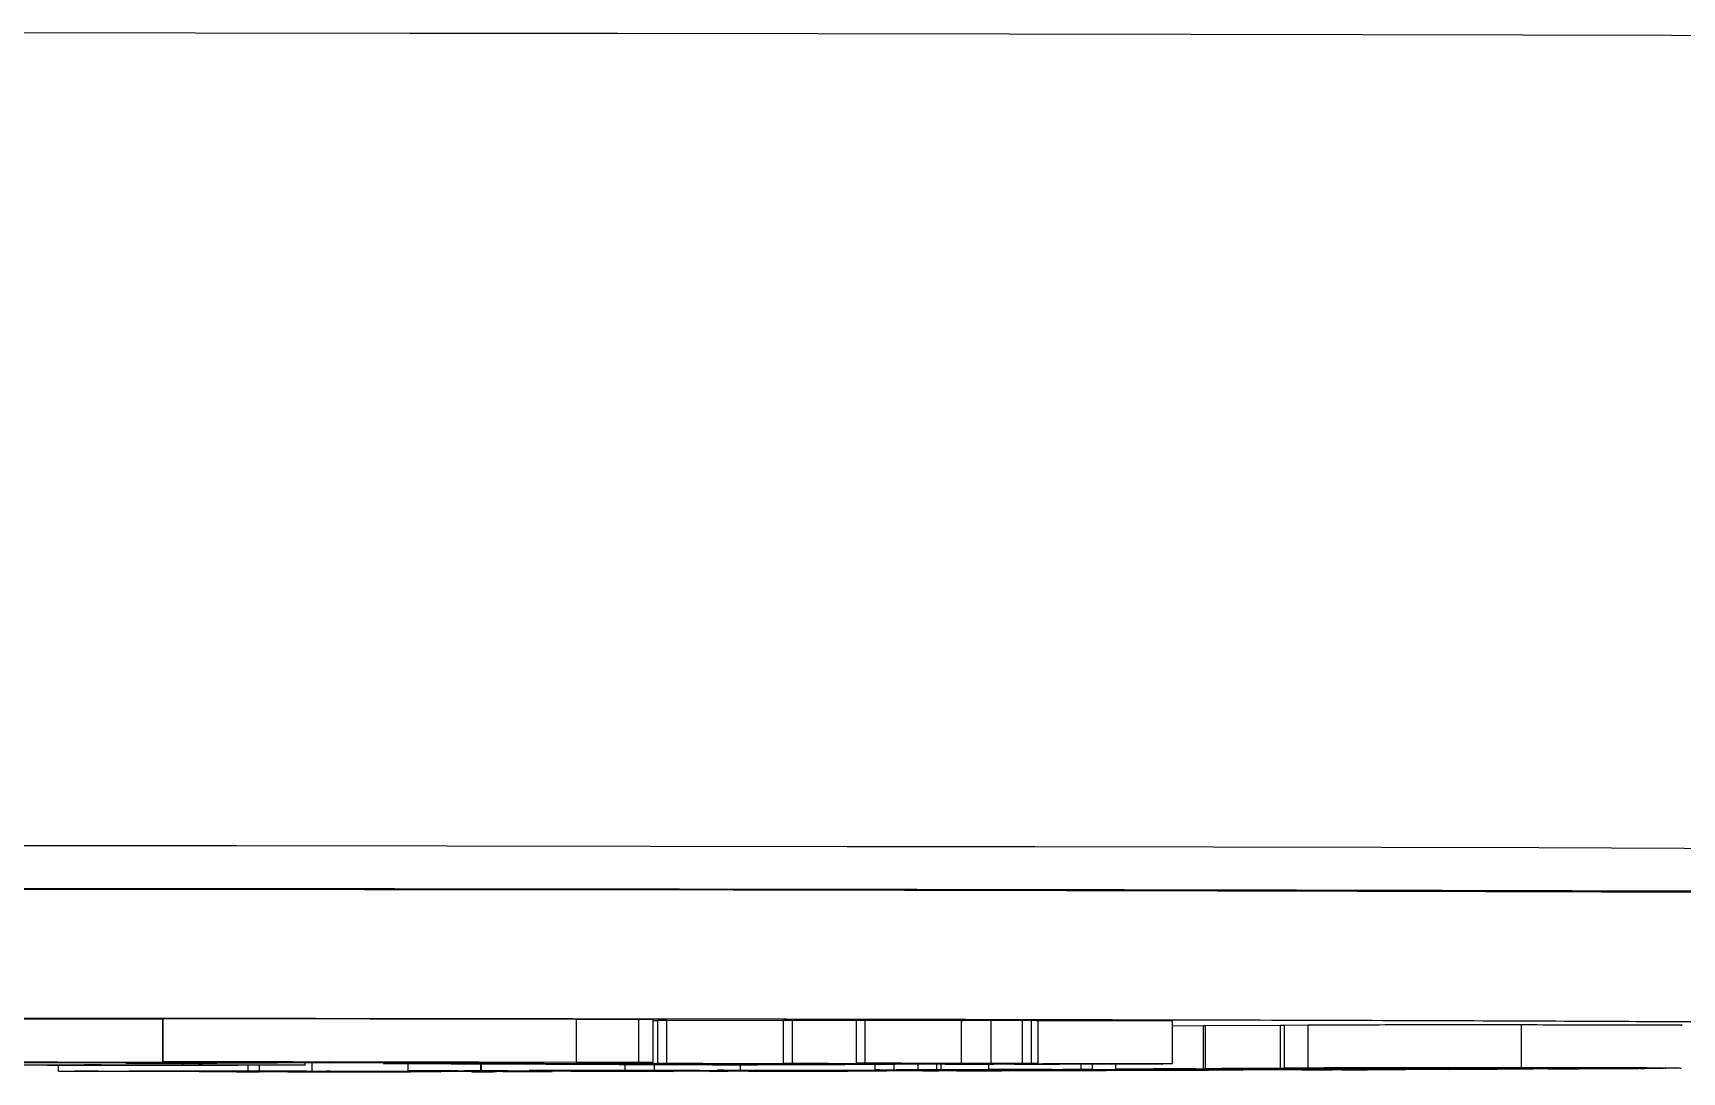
# Model space of a CAD drawing. Header units: millimetres. Extents: x 2085 to 4229, y 754 to 2271.
# Drawn here: x 3096.06 to 3134.6, y 909.72 to 934.01 of the extents above; entities that cross this region are included whole.
import ezdxf

# ---------------------------------------------------------------- set-up
doc = ezdxf.new("R2010")
doc.units = ezdxf.units.MM

msp = doc.modelspace()

# ---------------------------------------------------------------- linework, layer by layer
at = {"color": 7, "linetype": 'Continuous', "lineweight": 25}
for p, q in [((3099.088, 910.944), (3095.02, 910.95)), ((3099.099, 910.944), (3099.088, 910.944)), ((3099.088, 909.944), (3099.088, 910.944)), ((3108.761, 910.944), (3099.099, 910.959)), ((3099.099, 909.959), (3099.099, 910.959)), ((3110.22, 910.945), (3108.761, 910.944)), ((3108.761, 909.944), (3108.761, 910.944)), ((3110.554, 910.94), (3110.22, 910.945)), ((3110.22, 909.945), (3110.22, 910.945)), ((3110.554, 909.94), (3110.554, 910.94)), ((3110.666, 910.916), (3110.554, 910.916)), ((3110.871, 910.921), (3110.666, 910.919)), ((3110.666, 909.919), (3110.666, 910.919)), ((3113.601, 910.911), (3110.871, 910.921)), ((3110.871, 909.921), (3110.871, 910.921)), ((3113.807, 910.921), (3113.601, 910.919)), ((3113.601, 909.919), (3113.601, 910.919)), ((3115.304, 910.916), (3113.807, 910.921)), ((3113.807, 909.921), (3113.807, 910.921)), ((3115.51, 910.925), (3115.304, 910.923)), ((3115.304, 909.923), (3115.304, 910.923)), ((3117.762, 910.917), (3115.51, 910.925)), ((3115.51, 909.925), (3115.51, 910.925)), ((3117.762, 909.917), (3117.762, 910.917)), ((3118.446, 910.919), (3118.446, 909.919)), ((3119.399, 910.923), (3119.185, 910.923)), ((3119.185, 909.923), (3119.185, 910.923)), ((3119.399, 909.923), (3119.399, 910.923)), ((3119.556, 909.92), (3119.556, 910.92)), ((3122.689, 909.913), (3122.689, 910.913)), ((3123.406, 910.795), (3122.689, 910.792)), ((3123.465, 910.795), (3123.406, 910.795)), ((3123.406, 910.795), (3123.406, 909.795)), ((3125.22, 910.806), (3123.465, 910.796)), ((3123.465, 909.796), (3123.465, 910.796)), ((3125.312, 910.806), (3125.22, 910.806)), ((3125.22, 909.806), (3125.22, 910.806)), ((3125.865, 910.812), (3125.312, 910.807)), ((3125.312, 909.807), (3125.312, 910.807)), ((3125.865, 909.812), (3125.865, 910.812)), ((3130.852, 909.817), (3130.852, 910.817)), ((3095.02, 909.95), (3099.088, 909.944)), ((3098.844, 909.943), (3096.64, 909.947)), ((3096.65, 909.734), (3096.65, 909.873)), ((3096.65, 909.734), (3101.087, 909.739)), ((3096.805, 909.733), (3096.65, 909.734)), ((3097.032, 909.734), (3096.805, 909.733)), ((3097.252, 909.884), (3097.252, 909.885)), ((3097.252, 909.885), (3098.752, 909.885)), ((3097.252, 909.885), (3097.252, 909.885)), ((3097.41, 909.884), (3097.252, 909.884)), ((3097.252, 909.875), (3097.252, 909.884)), ((3098.463, 909.875), (3097.252, 909.875)), ((3097.252, 909.875), (3097.252, 909.875)), ((3097.252, 909.875), (3097.41, 909.875)), ((3097.41, 909.875), (3097.41, 909.884)), ((3101.291, 909.72), (3097.642, 909.733)), ((3097.647, 909.876), (3097.647, 909.884)), ((3098.068, 909.88), (3098.068, 909.884)), ((3098.673, 909.88), (3098.068, 909.88)), ((3098.068, 909.88), (3098.068, 909.876)), ((3098.647, 909.88), (3098.068, 909.88)), ((3098.225, 909.922), (3098.225, 909.944)), ((3099.43, 909.921), (3098.225, 909.922)), ((3098.305, 909.884), (3098.594, 909.884)), ((3098.305, 909.875), (3098.305, 909.88)), ((3098.305, 909.875), (3098.463, 909.875)), ((3098.367, 909.734), (3099.948, 909.728)), ((3098.463, 909.875), (3098.463, 909.88)), ((3098.463, 909.875), (3098.463, 909.875)), ((3099.839, 909.737), (3098.571, 909.735)), ((3098.647, 909.886), (3098.647, 909.88)), ((3099.542, 909.875), (3098.673, 909.88)), ((3098.752, 909.885), (3098.752, 909.886)), ((3099.068, 909.88), (3099.857, 909.876)), ((3099.088, 909.944), (3102.134, 909.953)), ((3099.242, 909.957), (3099.099, 909.959)), ((3099.099, 909.959), (3108.761, 909.944)), ((3100.278, 909.875), (3099.542, 909.875)), ((3103.195, 909.937), (3099.692, 909.942)), ((3099.857, 909.876), (3099.857, 909.886)), ((3102.982, 909.952), (3099.936, 909.943)), ((3099.936, 909.943), (3103.439, 909.937)), ((3099.948, 909.728), (3101.262, 909.73)), ((3100.015, 909.882), (3100.015, 909.885)), ((3101.414, 909.729), (3100.101, 909.728)), ((3100.101, 909.728), (3102.015, 909.72)), ((3100.121, 909.875), (3100.121, 909.885)), ((3100.121, 909.875), (3100.278, 909.875)), ((3100.278, 909.875), (3100.278, 909.885)), ((3100.278, 909.875), (3100.278, 909.875)), ((3100.352, 909.928), (3100.352, 909.941)), ((3100.352, 909.928), (3103.195, 909.937)), ((3102.134, 909.953), (3100.722, 909.955)), ((3100.817, 909.718), (3100.817, 909.721)), ((3100.969, 909.717), (3100.817, 909.718)), ((3100.817, 909.718), (3101.089, 909.718)), ((3104.043, 909.935), (3100.876, 909.926)), ((3105.587, 909.723), (3100.969, 909.717)), ((3101.087, 909.739), (3101.087, 909.874)), ((3101.087, 909.739), (3102.455, 909.737)), ((3101.089, 909.718), (3101.089, 909.72)), ((3101.353, 909.74), (3101.353, 909.874)), ((3101.353, 909.74), (3102.582, 909.742)), ((3101.536, 909.739), (3101.353, 909.74)), ((3101.459, 909.733), (3101.459, 909.739)), ((3101.459, 909.733), (3101.73, 909.734)), ((3101.611, 909.733), (3101.459, 909.733)), ((3101.79, 909.74), (3101.536, 909.739)), ((3101.73, 909.734), (3103.235, 909.728)), ((3102.455, 909.737), (3102.277, 909.736)), ((3106.787, 909.726), (3102.416, 909.739)), ((3102.417, 909.88), (3102.417, 909.931)), ((3102.455, 909.737), (3102.455, 909.739)), ((3102.582, 909.742), (3102.582, 909.931)), ((3102.582, 909.742), (3109.469, 909.734)), ((3102.628, 909.72), (3103.805, 909.722)), ((3102.963, 909.728), (3102.861, 909.728)), ((3103, 909.739), (3102.915, 909.739)), ((3102.915, 909.739), (3107.042, 909.727)), ((3103.235, 909.728), (3102.963, 909.728)), ((3106.485, 909.946), (3102.982, 909.952)), ((3110.777, 909.731), (3103, 909.739)), ((3103.235, 909.728), (3103.235, 909.737)), ((3103.439, 909.951), (3103.439, 909.937)), ((3103.439, 909.937), (3106.485, 909.946)), ((3103.805, 909.722), (3103.805, 909.735)), ((3107.998, 909.929), (3104.043, 909.935)), ((3104.25, 909.935), (3104.25, 909.913)), ((3104.25, 909.913), (3104.455, 909.915)), ((3107.333, 909.945), (3104.287, 909.936)), ((3104.287, 909.936), (3106.095, 909.933)), ((3104.455, 909.915), (3104.455, 909.935)), ((3104.455, 909.915), (3105.834, 909.91)), ((3104.812, 909.727), (3104.812, 909.732)), ((3104.812, 909.727), (3105.088, 909.727)), ((3104.828, 909.745), (3104.828, 909.911)), ((3104.828, 909.745), (3106.523, 909.748)), ((3105.011, 909.745), (3104.828, 909.745)), ((3105.35, 909.745), (3105.011, 909.745)), ((3105.088, 909.727), (3105.088, 909.732)), ((3105.088, 909.727), (3105.587, 909.723)), ((3112.569, 909.885), (3105.3, 909.91)), ((3105.587, 909.723), (3105.587, 909.73)), ((3105.834, 909.91), (3105.834, 909.933)), ((3109.554, 909.734), (3105.976, 909.745)), ((3106.095, 909.933), (3106.095, 909.941)), ((3106.095, 909.933), (3107.649, 909.934)), ((3106.231, 909.745), (3111.031, 909.731)), ((3106.333, 909.746), (3106.29, 909.747)), ((3110.383, 909.914), (3106.307, 909.908)), ((3106.307, 909.908), (3107.581, 909.904)), ((3106.312, 909.725), (3106.312, 909.728)), ((3106.496, 909.724), (3106.312, 909.725)), ((3106.312, 909.725), (3106.651, 909.725)), ((3106.525, 909.747), (3106.333, 909.746)), ((3108.192, 909.727), (3106.496, 909.724)), ((3106.523, 909.748), (3106.523, 909.906)), ((3106.523, 909.748), (3106.53, 909.748)), ((3106.53, 909.906), (3106.53, 909.748)), ((3106.53, 909.748), (3109.898, 909.754)), ((3106.651, 909.725), (3106.651, 909.727)), ((3107.042, 909.727), (3107.042, 909.735)), ((3112.166, 909.735), (3107.153, 909.747)), ((3110.554, 909.94), (3107.333, 909.945)), ((3107.581, 909.91), (3107.581, 909.904)), ((3107.581, 909.904), (3111.657, 909.909)), ((3107.649, 909.945), (3107.649, 909.934)), ((3107.649, 909.934), (3107.998, 909.929)), ((3107.668, 909.727), (3107.668, 909.734)), ((3107.668, 909.727), (3108.007, 909.727)), ((3107.77, 909.748), (3109.943, 909.743)), ((3108.914, 909.751), (3107.835, 909.749)), ((3107.998, 909.929), (3107.998, 909.944)), ((3108.007, 909.727), (3108.007, 909.734)), ((3108.007, 909.727), (3108.192, 909.727)), ((3112.127, 909.908), (3108.051, 909.902)), ((3108.051, 909.902), (3109.289, 909.898)), ((3108.192, 909.727), (3108.192, 909.734)), ((3108.761, 909.944), (3110.22, 909.945)), ((3109.289, 909.904), (3109.289, 909.898)), ((3109.289, 909.898), (3113.365, 909.903)), ((3109.469, 909.734), (3109.469, 909.735)), ((3109.469, 909.734), (3109.554, 909.734)), ((3113.838, 909.902), (3109.762, 909.896)), ((3109.762, 909.896), (3110.959, 909.892)), ((3109.898, 909.754), (3109.898, 909.894)), ((3109.898, 909.754), (3111.515, 909.752)), ((3109.943, 909.743), (3111.06, 909.745)), ((3111.27, 909.745), (3110.153, 909.742)), ((3110.153, 909.742), (3112.782, 909.736)), ((3110.22, 909.945), (3110.554, 909.94)), ((3111.657, 909.909), (3110.383, 909.914)), ((3110.576, 909.892), (3110.576, 909.755)), ((3110.576, 909.755), (3112.591, 909.76)), ((3110.803, 909.755), (3110.576, 909.755)), ((3110.666, 909.919), (3110.871, 909.921)), ((3110.761, 909.917), (3110.774, 909.914)), ((3110.774, 909.914), (3115.353, 909.898)), ((3111.031, 909.731), (3110.777, 909.731)), ((3111.015, 909.755), (3110.803, 909.755)), ((3110.871, 909.921), (3114.359, 909.909)), ((3111.091, 909.748), (3110.881, 909.749)), ((3110.881, 909.749), (3111.112, 909.749)), ((3110.959, 909.898), (3110.959, 909.892)), ((3110.959, 909.892), (3115.035, 909.897)), ((3111.031, 909.731), (3111.031, 909.738)), ((3111.06, 909.745), (3111.06, 909.748)), ((3111.112, 909.749), (3113.181, 909.744)), ((3111.515, 909.752), (3111.391, 909.752)), ((3115.153, 909.895), (3111.431, 909.89)), ((3111.431, 909.89), (3111.94, 909.889)), ((3117.077, 909.744), (3111.637, 909.755)), ((3118.076, 909.894), (3111.716, 909.916)), ((3111.869, 909.733), (3111.869, 909.736)), ((3111.869, 909.733), (3112.1, 909.734)), ((3112.079, 909.733), (3111.869, 909.733)), ((3111.94, 909.889), (3111.94, 909.891)), ((3111.94, 909.889), (3112.99, 909.888)), ((3116.009, 909.74), (3112.079, 909.733)), ((3112.1, 909.735), (3112.1, 909.734)), ((3113.365, 909.903), (3112.127, 909.908)), ((3114.675, 909.752), (3112.202, 909.757)), ((3112.217, 909.758), (3112.606, 909.759)), ((3112.99, 909.888), (3112.569, 909.885)), ((3112.591, 909.76), (3112.591, 909.885)), ((3112.95, 909.744), (3112.809, 909.744)), ((3113.181, 909.744), (3112.95, 909.744)), ((3112.99, 909.888), (3112.99, 909.892)), ((3113.181, 909.744), (3113.181, 909.752)), ((3113.41, 909.736), (3113.41, 909.752)), ((3113.41, 909.736), (3114.412, 909.738)), ((3113.601, 909.919), (3113.807, 909.921)), ((3113.807, 909.921), (3116.604, 909.911)), ((3115.035, 909.897), (3113.838, 909.902)), ((3114.359, 909.909), (3116.25, 909.911)), ((3114.412, 909.738), (3114.412, 909.75)), ((3116.25, 909.911), (3114.652, 909.917)), ((3115.455, 909.753), (3114.675, 909.752)), ((3114.803, 909.744), (3114.803, 909.749)), ((3114.803, 909.744), (3115.065, 909.744)), ((3116.758, 909.909), (3114.868, 909.907)), ((3114.868, 909.907), (3117.377, 909.898)), ((3115.717, 909.753), (3114.902, 909.751)), ((3114.902, 909.751), (3117.642, 909.746)), ((3115.065, 909.744), (3115.065, 909.748)), ((3115.065, 909.744), (3116.009, 909.74)), ((3115.895, 909.895), (3115.153, 909.895)), ((3115.304, 909.923), (3115.51, 909.925)), ((3115.353, 909.898), (3115.353, 909.903)), ((3115.353, 909.898), (3116.214, 909.898)), ((3115.51, 909.925), (3117.762, 909.917)), ((3120.156, 909.749), (3115.717, 909.753)), ((3115.737, 909.895), (3115.737, 909.766)), ((3116.214, 909.898), (3115.895, 909.895)), ((3116.009, 909.74), (3116.009, 909.747)), ((3116.187, 909.769), (3116.187, 909.897)), ((3116.554, 909.756), (3116.21, 909.754)), ((3116.21, 909.754), (3120.084, 909.751)), ((3116.214, 909.898), (3116.214, 909.9)), ((3118.317, 909.914), (3116.355, 909.921)), ((3116.604, 909.911), (3116.604, 909.92)), ((3116.604, 909.911), (3118.317, 909.914)), ((3116.751, 909.77), (3116.751, 909.899)), ((3119.63, 909.899), (3116.758, 909.909)), ((3116.852, 909.743), (3116.852, 909.745)), ((3117.081, 909.742), (3116.852, 909.743)), ((3116.852, 909.743), (3117.064, 909.743)), ((3117.064, 909.743), (3117.064, 909.745)), ((3118.707, 909.746), (3117.081, 909.742)), ((3118.826, 909.912), (3117.113, 909.91)), ((3117.113, 909.91), (3119.003, 909.903)), ((3117.187, 909.771), (3117.187, 909.897)), ((3117.283, 909.772), (3117.283, 909.897)), ((3117.283, 909.772), (3119.398, 909.77)), ((3117.377, 909.898), (3117.377, 909.907)), ((3117.377, 909.898), (3118.52, 909.897)), ((3117.642, 909.746), (3117.642, 909.751)), ((3117.945, 909.917), (3119.509, 909.911)), ((3118.52, 909.897), (3118.076, 909.894)), ((3118.266, 909.746), (3118.266, 909.751)), ((3118.266, 909.746), (3118.478, 909.746)), ((3118.396, 909.775), (3118.396, 909.896)), ((3118.396, 909.775), (3120.56, 909.783)), ((3118.662, 909.775), (3118.396, 909.775)), ((3118.478, 909.746), (3118.478, 909.751)), ((3118.478, 909.746), (3118.707, 909.746)), ((3118.52, 909.897), (3118.52, 909.903)), ((3119.284, 909.777), (3118.662, 909.775)), ((3118.662, 909.76), (3118.662, 909.775)), ((3118.707, 909.746), (3118.707, 909.751)), ((3122.024, 909.901), (3118.826, 909.912)), ((3119.003, 909.903), (3119.003, 909.911)), ((3119.003, 909.903), (3120.054, 909.903)), ((3119.185, 909.923), (3119.399, 909.923)), ((3119.398, 909.77), (3119.292, 909.769)), ((3120.054, 909.903), (3119.63, 909.899)), ((3119.653, 909.911), (3121.325, 909.905)), ((3126.217, 909.769), (3119.881, 909.778)), ((3120.054, 909.903), (3120.054, 909.908)), ((3121.146, 909.752), (3120.156, 909.749)), ((3120.825, 909.783), (3120.203, 909.78)), ((3120.315, 909.779), (3120.315, 909.781)), ((3120.315, 909.779), (3126.651, 909.771)), ((3120.496, 909.763), (3120.496, 909.777)), ((3120.496, 909.763), (3122.062, 909.768)), ((3120.745, 909.763), (3120.496, 909.763)), ((3120.56, 909.783), (3120.56, 909.906)), ((3120.56, 909.783), (3120.825, 909.783)), ((3120.705, 909.752), (3120.917, 909.752)), ((3120.934, 909.764), (3120.745, 909.763)), ((3120.825, 909.783), (3120.825, 909.905)), ((3120.917, 909.752), (3121.146, 909.752)), ((3121.325, 909.905), (3122.47, 909.904)), ((3121.37, 909.786), (3121.37, 909.903)), ((3121.37, 909.786), (3123.406, 909.795)), ((3122.691, 909.783), (3121.37, 909.786)), ((3123.214, 909.762), (3121.806, 909.764)), ((3122.47, 909.904), (3122.024, 909.901)), ((3122.062, 909.768), (3122.062, 909.775)), ((3122.062, 909.768), (3122.311, 909.767)), ((3122.311, 909.767), (3122.155, 909.767)), ((3122.267, 909.765), (3122.267, 909.767)), ((3122.267, 909.765), (3124.337, 909.762)), ((3122.311, 909.767), (3122.311, 909.774)), ((3122.364, 909.786), (3122.916, 909.784)), ((3123.24, 909.793), (3122.458, 909.789)), ((3122.689, 909.913), (3122.648, 909.909)), ((3122.916, 909.784), (3122.691, 909.783)), ((3122.916, 909.784), (3122.916, 909.792)), ((3123.176, 909.758), (3123.176, 909.762)), ((3128.977, 909.776), (3123.24, 909.793)), ((3123.406, 909.795), (3129.144, 909.779)), ((3123.465, 909.796), (3125.22, 909.806)), ((3123.757, 909.795), (3123.465, 909.796)), ((3123.848, 909.796), (3123.757, 909.795)), ((3123.908, 909.761), (3123.902, 909.76)), ((3124.337, 909.762), (3124.337, 909.772)), ((3131.353, 909.791), (3124.399, 909.796)), ((3124.958, 909.802), (3124.457, 909.799)), ((3124.684, 909.798), (3124.684, 909.801)), ((3124.684, 909.798), (3127.699, 909.796)), ((3125.22, 909.806), (3127.071, 909.806)), ((3125.312, 909.807), (3125.865, 909.812)), ((3125.616, 909.806), (3125.312, 909.807)), ((3125.689, 909.807), (3125.616, 909.806)), ((3125.707, 909.766), (3125.707, 909.77)), ((3125.707, 909.766), (3126.329, 909.768)), ((3125.973, 909.766), (3125.707, 909.766)), ((3128.136, 909.773), (3125.973, 909.766)), ((3133.433, 909.804), (3126.204, 909.808)), ((3126.329, 909.768), (3126.431, 909.769)), ((3126.402, 909.81), (3133.632, 909.806)), ((3126.651, 909.771), (3126.651, 909.783)), ((3127.071, 909.806), (3127.071, 909.807)), ((3127.071, 909.806), (3127.077, 909.805)), ((3127.077, 909.805), (3127.077, 909.807)), ((3127.248, 909.771), (3127.248, 909.781)), ((3127.248, 909.771), (3127.87, 909.773)), ((3127.294, 909.802), (3127.294, 909.807)), ((3127.585, 909.802), (3127.294, 909.802)), ((3127.294, 909.802), (3127.402, 909.802)), ((3127.402, 909.802), (3127.402, 909.807)), ((3127.402, 909.802), (3130.27, 909.8)), ((3127.699, 909.796), (3128.219, 909.799)), ((3127.87, 909.773), (3127.87, 909.779)), ((3127.87, 909.773), (3128.136, 909.773)), ((3128.512, 909.799), (3127.992, 909.796)), ((3127.992, 909.796), (3131.638, 909.793)), ((3128.136, 909.773), (3128.136, 909.779)), ((3131.127, 909.786), (3128.977, 909.776)), ((3129.144, 909.779), (3129.144, 909.793)), ((3129.144, 909.779), (3130.108, 909.783)), ((3129.37, 909.788), (3129.37, 909.793)), ((3129.37, 909.788), (3129.551, 909.789)), ((3129.551, 909.789), (3129.551, 909.792)), ((3129.551, 909.789), (3131.127, 909.786)), ((3130.163, 909.799), (3129.968, 909.8)), ((3130.27, 909.8), (3130.163, 909.799)), ((3130.27, 909.8), (3130.27, 909.806)), ((3131.127, 909.786), (3131.127, 909.791)), ((3131.473, 909.789), (3131.58, 909.79)), ((3131.765, 909.789), (3131.473, 909.789)), ((3131.638, 909.793), (3131.638, 909.805)), ((3131.704, 909.802), (3131.704, 909.805)), ((3131.704, 909.802), (3131.891, 909.802)), ((3133.592, 909.799), (3131.765, 909.789)), ((3131.891, 909.802), (3131.891, 909.805)), ((3131.891, 909.802), (3133.592, 909.799)), ((3132.189, 909.793), (3132.189, 909.805)), ((3132.189, 909.793), (3132.653, 909.796)), ((3133.641, 909.802), (3133.728, 909.803)), ((3133.946, 909.802), (3133.641, 909.802)), ((3134.476, 909.807), (3133.946, 909.802)), ((3134.543, 909.807), (3134.476, 909.807))]:
    msp.add_line(p, q, dxfattribs=at)
at = {"color": 7, "linetype": 'Continuous', "lineweight": 25, "flags": 128}
for points in [[(3147.837, 933.89), (3147.045, 933.895), (3145.175, 933.906), (3142.961, 933.917), (3140.413, 933.927), (3137.543, 933.937), (3134.365, 933.947), (3130.892, 933.956), (3127.141, 933.964), (3123.13, 933.972), (3118.877, 933.979), (3114.402, 933.986), (3109.725, 933.992), (3104.869, 933.997), (3099.856, 934.002), (3094.709, 934.006)], [(3149.719, 914.873), (3148.579, 914.884), (3147.087, 914.895), (3145.252, 914.906), (3143.08, 914.917), (3140.583, 914.927), (3137.77, 914.937), (3134.656, 914.946), (3131.253, 914.955), (3127.578, 914.963), (3123.647, 914.971), (3119.478, 914.978), (3115.089, 914.985), (3110.501, 914.991), (3105.735, 914.996), (3100.811, 915.001), (3095.752, 915.005), (3090.582, 915.008), (3085.322, 915.011)], [(3142.51, 913.842), (3142.465, 913.848), (3142.109, 913.858), (3141.399, 913.869), (3140.338, 913.88), (3138.932, 913.89), (3137.187, 913.9), (3135.113, 913.91), (3132.719, 913.92), (3130.018, 913.929), (3127.023, 913.937), (3123.749, 913.946), (3120.212, 913.953), (3116.43, 913.96), (3112.422, 913.967), (3108.207, 913.973), (3103.807, 913.978), (3099.244, 913.983), (3094.54, 913.987)], [(3094.833, 909.88), (3095.018, 909.882), (3095.557, 909.885), (3096.396, 909.886), (3097.453, 909.888), (3098.625, 909.888), (3099.797, 909.888), (3100.854, 909.886), (3101.693, 909.885), (3102.231, 909.882), (3102.417, 909.88), (3102.231, 909.877), (3101.693, 909.875), (3100.854, 909.873), (3099.797, 909.872), (3098.625, 909.872), (3097.453, 909.872), (3096.396, 909.873), (3095.557, 909.875), (3095.018, 909.877), (3094.833, 909.88)], [(3095.653, 909.88), (3095.833, 909.882), (3096.349, 909.884), (3097.139, 909.885), (3098.109, 909.886), (3099.141, 909.886), (3100.11, 909.885), (3100.901, 909.884), (3101.417, 909.882), (3101.596, 909.88), (3101.417, 909.878), (3100.901, 909.876), (3100.11, 909.874), (3099.141, 909.874), (3098.109, 909.874), (3097.139, 909.874), (3096.349, 909.876), (3095.833, 909.878), (3095.653, 909.88)]]:
    msp.add_lwpolyline(points, dxfattribs=at)
at = {"color": 7, "linetype": 'Continuous', "lineweight": 25}
for points, knots in [([(3148.735, 913.873), (3148.209, 913.878), (3147.146, 913.889), (3144.608, 913.904), (3141.339, 913.92), (3137.276, 913.935), (3132.464, 913.949), (3126.972, 913.962), (3120.878, 913.974), (3114.275, 913.984), (3107.296, 913.993), (3100.054, 914), (3092.677, 914.005), (3087.639, 914.007), (3085.143, 914.008)], [0, 0, 0, 0, 0.0799588, 0.1613715, 0.2441424, 0.3288926, 0.4142166, 0.5, 0.5857784, 0.6711024, 0.7558576, 0.8386237, 0.9200388, 1, 1, 1, 1]), ([(3002.564, 910.845), (3002.612, 910.848), (3002.719, 910.857), (3003.588, 910.869), (3005.069, 910.883), (3007.245, 910.896), (3010.075, 910.91), (3013.589, 910.923), (3017.743, 910.935), (3022.486, 910.946), (3027.748, 910.956), (3033.44, 910.965), (3039.462, 910.973), (3045.685, 910.979), (3052.051, 910.983), (3058.404, 910.986), (3064.742, 910.988), (3071.01, 910.989), (3077.277, 910.988), (3083.616, 910.986), (3089.968, 910.983), (3096.334, 910.979), (3102.557, 910.973), (3108.58, 910.965), (3114.272, 910.956), (3119.533, 910.946), (3124.277, 910.935), (3128.431, 910.923), (3131.945, 910.91), (3134.775, 910.896), (3136.95, 910.883), (3138.431, 910.869), (3139.303, 910.857), (3139.409, 910.848), (3139.457, 910.845)], [0, 0, 0, 0, 0.023828, 0.053273, 0.084485, 0.115699, 0.147957, 0.180726, 0.213842, 0.247136, 0.28043, 0.313546, 0.346314, 0.378573, 0.409785, 0.440999, 0.470442, 0.499888, 0.529332, 0.558778, 0.58999, 0.621203, 0.653462, 0.68623, 0.719347, 0.752641, 0.785934, 0.819051, 0.851819, 0.884078, 0.915289, 0.946503, 0.975948, 1, 1, 1, 1]), ([(3118.446, 910.919), (3118.326, 910.919), (3118.147, 910.918), (3117.918, 910.918), (3117.814, 910.918), (3117.762, 910.917)], [0, 0, 0, 0, 0.498826, 0.749076, 1, 1, 1, 1]), ([(3119.185, 910.923), (3119.139, 910.923), (3119.047, 910.922), (3118.848, 910.921), (3118.606, 910.92), (3118.446, 910.919)], [0, 0, 0, 0, 0.251433, 0.502936, 1, 1, 1, 1]), ([(3119.519, 910.92), (3119.523, 910.92), (3119.532, 910.921), (3119.447, 910.922), (3119.399, 910.923)], [0, 0, 0, 0, 0.431539, 1, 1, 1, 1]), ([(3122.689, 910.913), (3122.372, 910.912), (3121.738, 910.912), (3120.668, 910.912), (3119.923, 910.911), (3119.509, 910.911)], [0, 0, 0, 0, 0.307787, 0.615394, 1, 1, 1, 1]), ([(3130.852, 910.817), (3130.186, 910.817), (3129.158, 910.817), (3127.754, 910.817), (3126.835, 910.815), (3126.175, 910.814), (3125.969, 910.812), (3125.865, 910.812)], [0, 0, 0, 0, 0.320379, 0.494238, 0.669149, 0.833043, 1, 1, 1, 1]), ([(3134.59, 910.809), (3134.596, 910.81), (3134.638, 910.81), (3134.392, 910.812), (3133.799, 910.814), (3132.583, 910.816), (3131.513, 910.816), (3130.852, 910.817)], [0, 0, 0, 0, 0.030225, 0.211144, 0.392436, 0.624543, 1, 1, 1, 1]), ([(3090.129, 909.935), (3090.798, 909.935), (3092.051, 909.935), (3093.866, 909.935), (3095.91, 909.937), (3097.566, 909.94), (3098.516, 909.942), (3098.844, 909.943)], [0, 0, 0, 0, 0.198997, 0.37265, 0.545625, 0.843257, 1, 1, 1, 1]), ([(3099.692, 909.942), (3099.269, 909.941), (3098.202, 909.938), (3095.98, 909.935), (3093.039, 909.934), (3091.13, 909.934), (3090.178, 909.934)], [0, 0, 0, 0, 0.185716, 0.467958, 0.734859, 1, 1, 1, 1]), ([(3096.64, 909.947), (3096.503, 909.947), (3096.229, 909.947), (3095.741, 909.948), (3095.375, 909.948), (3095.164, 909.948)], [0, 0, 0, 0, 0.296385, 0.592978, 1, 1, 1, 1]), ([(3097.642, 909.733), (3097.612, 909.733), (3097.562, 909.734), (3097.452, 909.734), (3097.342, 909.734), (3097.194, 909.734), (3097.095, 909.734), (3097.032, 909.734)], [0, 0, 0, 0, 0.23968, 0.390629, 0.542071, 0.705503, 1, 1, 1, 1]), ([(3097.647, 909.884), (3097.645, 909.884), (3097.643, 909.884), (3097.613, 909.884), (3097.573, 909.884), (3097.505, 909.884), (3097.449, 909.884), (3097.41, 909.884)], [0, 0, 0, 0, 0.250411, 0.398556, 0.54744, 0.686236, 1, 1, 1, 1]), ([(3097.41, 909.875), (3097.455, 909.875), (3097.518, 909.875), (3097.59, 909.876), (3097.627, 909.876), (3097.645, 909.876), (3097.646, 909.876), (3097.647, 909.876)], [0, 0, 0, 0, 0.364031, 0.510061, 0.655864, 0.843841, 1, 1, 1, 1]), ([(3098.068, 909.884), (3098.07, 909.884), (3098.073, 909.884), (3098.104, 909.884), (3098.154, 909.884), (3098.223, 909.884), (3098.278, 909.884), (3098.305, 909.884)], [0, 0, 0, 0, 0.2228941, 0.3848357, 0.547319, 0.7730719, 1, 1, 1, 1]), ([(3098.068, 909.876), (3098.07, 909.876), (3098.072, 909.876), (3098.101, 909.876), (3098.15, 909.876), (3098.22, 909.875), (3098.274, 909.875), (3098.305, 909.875)], [0, 0, 0, 0, 0.210223, 0.375759, 0.542534, 0.746796, 1, 1, 1, 1]), ([(3098.225, 909.922), (3098.428, 909.923), (3098.834, 909.924), (3099.391, 909.925), (3099.897, 909.927), (3100.2, 909.928), (3100.352, 909.928)], [0, 0, 0, 0, 0.2816241, 0.5632509, 0.7816188, 1, 1, 1, 1]), ([(3098.571, 909.735), (3098.511, 909.735), (3098.413, 909.735), (3098.329, 909.735), (3098.296, 909.735), (3098.31, 909.734), (3098.346, 909.734), (3098.367, 909.734)], [0, 0, 0, 0, 0.300073, 0.489629, 0.647488, 0.805846, 1, 1, 1, 1]), ([(3098.594, 909.884), (3098.736, 909.884), (3098.963, 909.884), (3099.247, 909.884), (3099.434, 909.884), (3099.551, 909.883), (3099.562, 909.883), (3099.568, 909.882)], [0, 0, 0, 0, 0.2723579, 0.4349177, 0.5983033, 0.7904262, 1, 1, 1, 1]), ([(3099.568, 909.882), (3099.557, 909.882), (3099.541, 909.881), (3099.346, 909.881), (3099.127, 909.881), (3098.884, 909.88), (3098.718, 909.88), (3098.647, 909.88)], [0, 0, 0, 0, 0.330883, 0.501179, 0.670916, 0.859688, 1, 1, 1, 1]), ([(3098.752, 909.885), (3098.941, 909.885), (3099.245, 909.885), (3099.613, 909.884), (3099.842, 909.884), (3099.992, 909.883), (3100.007, 909.883), (3100.015, 909.882)], [0, 0, 0, 0, 0.300185, 0.484444, 0.635934, 0.787745, 1, 1, 1, 1]), ([(3100.015, 909.882), (3100.006, 909.882), (3099.99, 909.882), (3099.819, 909.881), (3099.555, 909.88), (3099.293, 909.88), (3099.115, 909.88), (3099.068, 909.88)], [0, 0, 0, 0, 0.267946, 0.469277, 0.670405, 0.911995, 1, 1, 1, 1]), ([(3100.722, 909.955), (3100.585, 909.955), (3100.311, 909.956), (3099.822, 909.956), (3099.455, 909.957), (3099.242, 909.957)], [0, 0, 0, 0, 0.2959723, 0.5921499, 1, 1, 1, 1]), ([(3100.876, 909.926), (3100.683, 909.925), (3100.337, 909.924), (3099.858, 909.923), (3099.572, 909.922), (3099.43, 909.921)], [0, 0, 0, 0, 0.388154, 0.694028, 1, 1, 1, 1]), ([(3102.277, 909.736), (3102.032, 909.736), (3101.538, 909.737), (3100.789, 909.738), (3100.194, 909.737), (3099.931, 909.737), (3099.839, 909.737)], [0, 0, 0, 0, 0.329191, 0.661633, 0.881808, 1, 1, 1, 1]), ([(3099.857, 909.876), (3099.871, 909.876), (3099.898, 909.876), (3099.955, 909.876), (3100.033, 909.875), (3100.09, 909.875), (3100.121, 909.875)], [0, 0, 0, 0, 0.249458, 0.50098, 0.731039, 1, 1, 1, 1]), ([(3101.089, 909.718), (3101.158, 909.718), (3101.259, 909.718), (3101.319, 909.719), (3101.338, 909.719)], [0, 0, 0, 0, 0.687811, 1, 1, 1, 1]), ([(3101.262, 909.73), (3101.381, 909.73), (3101.571, 909.73), (3101.755, 909.731), (3101.823, 909.731), (3101.784, 909.732), (3101.675, 909.732), (3101.611, 909.733)], [0, 0, 0, 0, 0.253965, 0.40631, 0.559769, 0.73662, 1, 1, 1, 1]), ([(3101.363, 909.719), (3101.364, 909.719), (3101.372, 909.719), (3101.354, 909.719), (3101.316, 909.719), (3101.291, 909.72)], [0, 0, 0, 0, 0.006784, 0.3662, 1, 1, 1, 1]), ([(3102.861, 909.728), (3102.739, 909.728), (3102.565, 909.729), (3102.228, 909.729), (3101.965, 909.73), (3101.684, 909.73), (3101.506, 909.729), (3101.414, 909.729)], [0, 0, 0, 0, 0.375008, 0.532176, 0.663237, 0.825783, 1, 1, 1, 1]), ([(3102.416, 909.739), (3102.38, 909.74), (3102.32, 909.74), (3102.205, 909.74), (3102.103, 909.74), (3101.969, 909.74), (3101.868, 909.74), (3101.8, 909.74), (3101.79, 909.74)], [0, 0, 0, 0, 0.239791, 0.395723, 0.528329, 0.660993, 0.950414, 1, 1, 1, 1]), ([(3102.015, 909.72), (3102.047, 909.72), (3102.1, 909.72), (3102.215, 909.72), (3102.345, 909.72), (3102.489, 909.72), (3102.584, 909.72), (3102.628, 909.72)], [0, 0, 0, 0, 0.2422509, 0.3981104, 0.5540249, 0.7912917, 1, 1, 1, 1]), ([(3103.805, 909.722), (3104.018, 909.722), (3104.446, 909.722), (3104.807, 909.724), (3104.928, 909.725), (3104.855, 909.727), (3104.812, 909.727)], [0, 0, 0, 0, 0.248815, 0.500063, 0.713643, 1, 1, 1, 1]), ([(3105.3, 909.91), (3105.21, 909.91), (3105.029, 909.911), (3104.689, 909.912), (3104.41, 909.912), (3104.25, 909.913)], [0, 0, 0, 0, 0.297034, 0.594269, 1, 1, 1, 1]), ([(3105.976, 909.745), (3105.94, 909.745), (3105.88, 909.745), (3105.759, 909.745), (3105.65, 909.745), (3105.506, 909.745), (3105.414, 909.745), (3105.35, 909.745)], [0, 0, 0, 0, 0.239941, 0.39539, 0.551967, 0.684504, 1, 1, 1, 1]), ([(3105.834, 909.91), (3106.402, 909.911), (3107.511, 909.912), (3109.161, 909.914), (3110.228, 909.916), (3110.761, 909.917)], [0, 0, 0, 0, 0.343183, 0.671556, 1, 1, 1, 1]), ([(3106.29, 909.747), (3106.254, 909.746), (3106.189, 909.746), (3106.14, 909.746), (3106.142, 909.746), (3106.176, 909.746), (3106.213, 909.745), (3106.231, 909.745)], [0, 0, 0, 0, 0.256868, 0.47724, 0.662008, 0.845558, 1, 1, 1, 1]), ([(3107.153, 909.747), (3107.109, 909.747), (3107.039, 909.747), (3106.919, 909.747), (3106.816, 909.747), (3106.675, 909.747), (3106.586, 909.747), (3106.525, 909.747)], [0, 0, 0, 0, 0.2536824, 0.4001164, 0.52343, 0.6771969, 1, 1, 1, 1]), ([(3106.651, 909.725), (3106.71, 909.725), (3106.798, 909.725), (3106.877, 909.726), (3106.897, 909.726), (3106.875, 909.726), (3106.827, 909.726), (3106.792, 909.726), (3106.787, 909.726)], [0, 0, 0, 0, 0.305771, 0.455285, 0.605942, 0.744239, 0.965757, 1, 1, 1, 1]), ([(3107.042, 909.727), (3107.075, 909.727), (3107.133, 909.727), (3107.254, 909.727), (3107.386, 909.726), (3107.53, 909.727), (3107.62, 909.727), (3107.668, 909.727)], [0, 0, 0, 0, 0.215896, 0.385328, 0.555954, 0.7641, 1, 1, 1, 1]), ([(3107.835, 909.749), (3107.78, 909.749), (3107.697, 909.749), (3107.649, 909.749), (3107.654, 909.749), (3107.655, 909.749)], [0, 0, 0, 0, 0.636816, 0.940157, 1, 1, 1, 1]), ([(3107.662, 909.748), (3107.678, 909.748), (3107.703, 909.748), (3107.751, 909.748), (3107.77, 909.748)], [0, 0, 0, 0, 0.614189, 1, 1, 1, 1]), ([(3111.391, 909.752), (3111.125, 909.752), (3110.591, 909.752), (3109.823, 909.752), (3109.243, 909.752), (3109.003, 909.752), (3108.914, 909.751)], [0, 0, 0, 0, 0.321306, 0.64529, 0.869658, 1, 1, 1, 1]), ([(3111.716, 909.916), (3111.626, 909.916), (3111.445, 909.917), (3111.105, 909.918), (3110.826, 909.918), (3110.666, 909.919)], [0, 0, 0, 0, 0.297034, 0.594269, 1, 1, 1, 1]), ([(3111.637, 909.755), (3111.58, 909.755), (3111.496, 909.756), (3111.354, 909.756), (3111.241, 909.756), (3111.124, 909.755), (3111.054, 909.755), (3111.015, 909.755)], [0, 0, 0, 0, 0.300741, 0.442976, 0.585498, 0.770192, 1, 1, 1, 1]), ([(3111.06, 909.745), (3111.156, 909.745), (3111.315, 909.746), (3111.392, 909.746), (3111.422, 909.746)], [0, 0, 0, 0, 0.6084263, 1, 1, 1, 1]), ([(3111.432, 909.747), (3111.435, 909.747), (3111.447, 909.747), (3111.338, 909.747), (3111.183, 909.748), (3111.091, 909.748)], [0, 0, 0, 0, 0.107107, 0.469394, 1, 1, 1, 1]), ([(3112.809, 909.744), (3112.665, 909.744), (3112.452, 909.745), (3112.083, 909.745), (3111.8, 909.745), (3111.515, 909.745), (3111.36, 909.745), (3111.27, 909.745)], [0, 0, 0, 0, 0.337772, 0.500301, 0.664443, 0.804956, 1, 1, 1, 1]), ([(3112.202, 909.757), (3112.157, 909.757), (3112.086, 909.757), (3112.054, 909.757), (3112.071, 909.757), (3112.126, 909.758), (3112.191, 909.758), (3112.217, 909.758)], [0, 0, 0, 0, 0.273037, 0.428356, 0.583344, 0.832242, 1, 1, 1, 1]), ([(3112.1, 909.734), (3112.163, 909.734), (3112.252, 909.734), (3112.305, 909.734), (3112.294, 909.735), (3112.244, 909.735), (3112.191, 909.735), (3112.166, 909.735)], [0, 0, 0, 0, 0.358471, 0.509487, 0.66217, 0.836846, 1, 1, 1, 1]), ([(3112.591, 909.76), (3112.879, 909.76), (3113.321, 909.761), (3114.096, 909.762), (3114.717, 909.762), (3115.318, 909.762), (3115.635, 909.761), (3115.81, 909.761)], [0, 0, 0, 0, 0.321782, 0.493409, 0.666308, 0.816214, 1, 1, 1, 1]), ([(3112.606, 909.759), (3112.856, 909.759), (3113.226, 909.76), (3113.883, 909.76), (3114.414, 909.76), (3114.894, 909.76), (3115.166, 909.759), (3115.284, 909.759)], [0, 0, 0, 0, 0.331594, 0.48998, 0.648562, 0.847889, 1, 1, 1, 1]), ([(3112.782, 909.736), (3112.824, 909.736), (3112.895, 909.736), (3113.029, 909.736), (3113.166, 909.736), (3113.298, 909.736), (3113.376, 909.736), (3113.41, 909.736)], [0, 0, 0, 0, 0.244529, 0.408946, 0.573274, 0.814793, 1, 1, 1, 1]), ([(3114.652, 909.917), (3114.562, 909.917), (3114.381, 909.917), (3114.041, 909.918), (3113.762, 909.919), (3113.601, 909.919)], [0, 0, 0, 0, 0.29737, 0.594968, 1, 1, 1, 1]), ([(3114.412, 909.738), (3114.597, 909.739), (3114.94, 909.739), (3115.051, 909.74), (3115.101, 909.741)], [0, 0, 0, 0, 0.540563, 1, 1, 1, 1]), ([(3115.094, 909.741), (3115.095, 909.742), (3115.101, 909.743), (3114.927, 909.744), (3114.803, 909.744)], [0, 0, 0, 0, 0.287101, 1, 1, 1, 1]), ([(3115.284, 909.759), (3115.474, 909.759), (3115.785, 909.758), (3116.009, 909.757), (3115.997, 909.756), (3115.832, 909.754), (3115.591, 909.754), (3115.455, 909.753)], [0, 0, 0, 0, 0.272894, 0.445011, 0.618101, 0.78577, 1, 1, 1, 1]), ([(3116.355, 909.921), (3116.264, 909.921), (3116.083, 909.921), (3115.744, 909.922), (3115.465, 909.923), (3115.304, 909.923)], [0, 0, 0, 0, 0.297034, 0.594269, 1, 1, 1, 1]), ([(3118.098, 909.758), (3117.587, 909.759), (3116.654, 909.761), (3115.929, 909.764), (3115.695, 909.766), (3115.783, 909.768), (3116.053, 909.769), (3116.187, 909.769)], [0, 0, 0, 0, 0.329821, 0.602198, 0.751389, 0.876805, 1, 1, 1, 1]), ([(3115.81, 909.761), (3116.039, 909.76), (3116.419, 909.759), (3116.616, 909.758), (3116.59, 909.757), (3116.584, 909.757)], [0, 0, 0, 0, 0.543092, 0.902457, 1, 1, 1, 1]), ([(3116.187, 909.769), (3116.227, 909.769), (3116.307, 909.77), (3116.492, 909.77), (3116.648, 909.77), (3116.751, 909.77)], [0, 0, 0, 0, 0.2508442, 0.5020675, 1, 1, 1, 1]), ([(3116.478, 909.769), (3116.394, 909.769), (3116.238, 909.768), (3116.228, 909.767), (3116.461, 909.765), (3117.254, 909.762), (3118.123, 909.761), (3118.662, 909.76)], [0, 0, 0, 0, 0.097711, 0.183041, 0.35825, 0.602223, 1, 1, 1, 1]), ([(3119.292, 909.769), (3118.978, 909.77), (3118.418, 909.77), (3117.639, 909.77), (3117.039, 909.77), (3116.682, 909.769), (3116.525, 909.769), (3116.478, 909.769)], [0, 0, 0, 0, 0.327037, 0.582977, 0.754619, 0.926745, 1, 1, 1, 1]), ([(3116.751, 909.77), (3116.79, 909.77), (3116.866, 909.77), (3117.017, 909.771), (3117.119, 909.771), (3117.187, 909.771)], [0, 0, 0, 0, 0.251606, 0.503238, 1, 1, 1, 1]), ([(3117.064, 909.743), (3117.116, 909.743), (3117.191, 909.743), (3117.239, 909.744), (3117.228, 909.744), (3117.176, 909.744), (3117.112, 909.744), (3117.077, 909.744)], [0, 0, 0, 0, 0.327317, 0.476421, 0.626546, 0.796314, 1, 1, 1, 1]), ([(3117.187, 909.771), (3117.232, 909.771), (3117.322, 909.772), (3117.332, 909.772), (3117.296, 909.772), (3117.283, 909.772)], [0, 0, 0, 0, 0.406204, 0.795736, 1, 1, 1, 1]), ([(3117.642, 909.746), (3117.68, 909.746), (3117.748, 909.746), (3117.873, 909.746), (3118.006, 909.746), (3118.145, 909.746), (3118.225, 909.746), (3118.266, 909.746)], [0, 0, 0, 0, 0.208612, 0.37176, 0.536244, 0.765787, 1, 1, 1, 1]), ([(3117.762, 909.917), (3117.869, 909.918), (3118.029, 909.918), (3118.264, 909.919), (3118.385, 909.919), (3118.446, 909.919)], [0, 0, 0, 0, 0.498374, 0.749082, 1, 1, 1, 1]), ([(3119.062, 909.917), (3118.933, 909.917), (3118.651, 909.916), (3118.257, 909.917), (3118.022, 909.917), (3117.945, 909.917)], [0, 0, 0, 0, 0.360389, 0.789524, 1, 1, 1, 1]), ([(3123.436, 909.758), (3123.208, 909.757), (3122.809, 909.756), (3121.999, 909.755), (3120.925, 909.755), (3119.549, 909.756), (3118.59, 909.757), (3118.098, 909.758)], [0, 0, 0, 0, 0.169563, 0.297883, 0.425995, 0.705761, 1, 1, 1, 1]), ([(3118.446, 909.919), (3118.552, 909.919), (3118.765, 909.92), (3118.986, 909.921), (3119.114, 909.922), (3119.185, 909.923)], [0, 0, 0, 0, 0.308082, 0.61489, 1, 1, 1, 1]), ([(3118.662, 909.76), (3119.228, 909.759), (3120.073, 909.758), (3121.243, 909.757), (3121.979, 909.757), (3122.545, 909.757), (3122.93, 909.758), (3123.108, 909.758), (3123.176, 909.758)], [0, 0, 0, 0, 0.399545, 0.597137, 0.733747, 0.835099, 0.936852, 1, 1, 1, 1]), ([(3119.548, 909.919), (3119.53, 909.919), (3119.491, 909.918), (3119.279, 909.917), (3119.111, 909.917), (3119.062, 909.917)], [0, 0, 0, 0, 0.357282, 0.813025, 1, 1, 1, 1]), ([(3119.881, 909.778), (3119.829, 909.778), (3119.744, 909.778), (3119.612, 909.778), (3119.5, 909.778), (3119.382, 909.778), (3119.322, 909.777), (3119.284, 909.777)], [0, 0, 0, 0, 0.247687, 0.39562, 0.54446, 0.717172, 1, 1, 1, 1]), ([(3119.399, 909.923), (3119.45, 909.922), (3119.532, 909.921), (3119.537, 909.92), (3119.539, 909.92)], [0, 0, 0, 0, 0.630209, 1, 1, 1, 1]), ([(3119.509, 909.911), (3119.84, 909.911), (3120.502, 909.912), (3121.575, 909.912), (3122.291, 909.912), (3122.689, 909.913)], [0, 0, 0, 0, 0.30739, 0.614857, 1, 1, 1, 1]), ([(3122.648, 909.909), (3122.534, 909.909), (3122.037, 909.91), (3120.956, 909.91), (3120.07, 909.911), (3119.653, 909.911)], [0, 0, 0, 0, 0.1355582, 0.5925172, 1, 1, 1, 1]), ([(3120.084, 909.751), (3120.145, 909.751), (3120.267, 909.751), (3120.453, 909.751), (3120.604, 909.751), (3120.675, 909.751), (3120.705, 909.752)], [0, 0, 0, 0, 0.2772639, 0.5575672, 0.817889, 1, 1, 1, 1]), ([(3120.203, 909.78), (3120.166, 909.78), (3120.11, 909.78), (3120.112, 909.78), (3120.159, 909.779), (3120.235, 909.779), (3120.291, 909.779), (3120.315, 909.779)], [0, 0, 0, 0, 0.3520414, 0.5318269, 0.7130337, 0.8778643, 1, 1, 1, 1]), ([(3121.806, 909.764), (3121.734, 909.764), (3121.616, 909.764), (3121.42, 909.764), (3121.258, 909.764), (3121.082, 909.764), (3120.992, 909.764), (3120.934, 909.764)], [0, 0, 0, 0, 0.257237, 0.420431, 0.584481, 0.733875, 1, 1, 1, 1]), ([(3122.155, 909.767), (3122.113, 909.767), (3122.04, 909.767), (3122.015, 909.766), (3122.046, 909.766), (3122.133, 909.766), (3122.22, 909.765), (3122.267, 909.765)], [0, 0, 0, 0, 0.249315, 0.435814, 0.622797, 0.797036, 1, 1, 1, 1]), ([(3122.458, 909.789), (3122.336, 909.789), (3122.206, 909.788), (3122.254, 909.788), (3122.256, 909.788)], [0, 0, 0, 0, 0.946889, 1, 1, 1, 1]), ([(3123.176, 909.758), (3123.286, 909.758), (3123.463, 909.759), (3123.554, 909.76), (3123.522, 909.761), (3123.394, 909.761), (3123.27, 909.761), (3123.214, 909.762)], [0, 0, 0, 0, 0.329126, 0.528564, 0.696809, 0.865433, 1, 1, 1, 1]), ([(3123.893, 909.76), (3123.848, 909.759), (3123.76, 909.759), (3123.541, 909.758), (3123.436, 909.758)], [0, 0, 0, 0, 0.517516, 1, 1, 1, 1]), ([(3124.399, 909.796), (3124.344, 909.796), (3124.254, 909.797), (3124.123, 909.797), (3124.02, 909.796), (3123.919, 909.796), (3123.876, 909.796), (3123.848, 909.796)], [0, 0, 0, 0, 0.238273, 0.386342, 0.535522, 0.694283, 1, 1, 1, 1]), ([(3124.035, 909.761), (3124.003, 909.761), (3123.946, 909.761), (3123.901, 909.761), (3123.903, 909.761), (3123.903, 909.761)], [0, 0, 0, 0, 0.5446363, 0.9779069, 1, 1, 1, 1]), ([(3124.337, 909.762), (3124.309, 909.762), (3124.252, 909.762), (3124.147, 909.762), (3124.079, 909.762), (3124.04, 909.761), (3124.035, 909.761)], [0, 0, 0, 0, 0.25202, 0.504232, 0.940351, 1, 1, 1, 1]), ([(3124.457, 909.799), (3124.437, 909.799), (3124.405, 909.799), (3124.426, 909.799), (3124.477, 909.798), (3124.566, 909.798), (3124.645, 909.798), (3124.684, 909.798)], [0, 0, 0, 0, 0.306278, 0.493908, 0.637476, 0.819066, 1, 1, 1, 1]), ([(3127.077, 909.805), (3126.798, 909.805), (3126.239, 909.805), (3125.529, 909.804), (3125.117, 909.803), (3124.999, 909.802), (3124.958, 909.802)], [0, 0, 0, 0, 0.326957, 0.656983, 0.880506, 1, 1, 1, 1]), ([(3126.204, 909.808), (3126.147, 909.808), (3126.055, 909.808), (3125.927, 909.808), (3125.828, 909.808), (3125.739, 909.808), (3125.708, 909.807), (3125.689, 909.807)], [0, 0, 0, 0, 0.2389344, 0.3835198, 0.5293247, 0.7100539, 1, 1, 1, 1]), ([(3125.865, 909.812), (3126.035, 909.813), (3126.32, 909.814), (3127.233, 909.816), (3128.311, 909.817), (3129.571, 909.817), (3130.441, 909.817), (3130.852, 909.817)], [0, 0, 0, 0, 0.2470751, 0.4117067, 0.5763764, 0.7994592, 1, 1, 1, 1]), ([(3126.169, 909.811), (3126.15, 909.811), (3126.115, 909.811), (3126.117, 909.81), (3126.174, 909.81), (3126.255, 909.81), (3126.34, 909.81), (3126.39, 909.81), (3126.402, 909.81)], [0, 0, 0, 0, 0.3092031, 0.5693339, 0.7017053, 0.8348468, 0.9586804, 1, 1, 1, 1]), ([(3130.717, 909.815), (3130.059, 909.815), (3129.107, 909.815), (3127.821, 909.815), (3127.011, 909.814), (3126.455, 909.813), (3126.25, 909.812), (3126.179, 909.811), (3126.169, 909.811)], [0, 0, 0, 0, 0.370461, 0.536516, 0.705021, 0.84958, 0.977988, 1, 1, 1, 1]), ([(3126.432, 909.769), (3126.433, 909.769), (3126.437, 909.769), (3126.398, 909.769), (3126.327, 909.769), (3126.257, 909.769), (3126.217, 909.769)], [0, 0, 0, 0, 0.122438, 0.382866, 0.652036, 1, 1, 1, 1]), ([(3126.651, 909.771), (3126.701, 909.771), (3126.787, 909.771), (3126.926, 909.771), (3127.041, 909.771), (3127.156, 909.771), (3127.214, 909.771), (3127.248, 909.771)], [0, 0, 0, 0, 0.239524, 0.40579, 0.571729, 0.750468, 1, 1, 1, 1]), ([(3128.219, 909.799), (3128.26, 909.799), (3128.325, 909.799), (3128.304, 909.8), (3128.184, 909.801), (3127.941, 909.801), (3127.715, 909.801), (3127.585, 909.802)], [0, 0, 0, 0, 0.250694, 0.402945, 0.556475, 0.743783, 1, 1, 1, 1]), ([(3129.968, 909.8), (3129.775, 909.8), (3129.489, 909.8), (3129.092, 909.8), (3128.837, 909.8), (3128.633, 909.799), (3128.556, 909.799), (3128.512, 909.799)], [0, 0, 0, 0, 0.3395156, 0.5022361, 0.666705, 0.8068214, 1, 1, 1, 1]), ([(3130.108, 909.783), (3130.188, 909.783), (3130.344, 909.784), (3130.198, 909.786), (3129.841, 909.787), (3129.51, 909.788), (3129.37, 909.788)], [0, 0, 0, 0, 0.25104, 0.485737, 0.783075, 1, 1, 1, 1]), ([(3134.206, 909.808), (3134.218, 909.809), (3134.26, 909.809), (3133.955, 909.811), (3133.27, 909.813), (3132.119, 909.814), (3131.206, 909.814), (3130.717, 909.815)], [0, 0, 0, 0, 0.069629, 0.257165, 0.430092, 0.695031, 1, 1, 1, 1]), ([(3130.852, 909.817), (3131.499, 909.816), (3132.529, 909.816), (3133.712, 909.814), (3134.334, 909.812), (3134.613, 909.811), (3134.583, 909.81), (3134.575, 909.809)], [0, 0, 0, 0, 0.366723, 0.58482, 0.762656, 0.94041, 1, 1, 1, 1]), ([(3131.58, 909.79), (3131.61, 909.79), (3131.651, 909.79), (3131.613, 909.791), (3131.542, 909.791), (3131.449, 909.791), (3131.379, 909.791), (3131.353, 909.791)], [0, 0, 0, 0, 0.39106, 0.540188, 0.690013, 0.882685, 1, 1, 1, 1]), ([(3131.638, 909.793), (3131.693, 909.793), (3131.784, 909.793), (3131.915, 909.793), (3132.026, 909.793), (3132.125, 909.793), (3132.167, 909.793), (3132.189, 909.793)], [0, 0, 0, 0, 0.238521, 0.395636, 0.552314, 0.766778, 1, 1, 1, 1]), ([(3132.782, 909.798), (3132.788, 909.798), (3132.835, 909.798), (3132.666, 909.799), (3132.304, 909.801), (3131.921, 909.801), (3131.704, 909.802)], [0, 0, 0, 0, 0.045115, 0.334899, 0.62348, 1, 1, 1, 1]), ([(3133.748, 909.803), (3133.749, 909.803), (3133.755, 909.804), (3133.721, 909.804), (3133.654, 909.804), (3133.554, 909.804), (3133.476, 909.804), (3133.433, 909.804)], [0, 0, 0, 0, 0.072094, 0.286641, 0.500817, 0.726997, 1, 1, 1, 1]), ([(3133.632, 909.806), (3133.686, 909.806), (3133.779, 909.806), (3133.906, 909.806), (3134.014, 909.806), (3134.112, 909.806), (3134.15, 909.807), (3134.171, 909.807)], [0, 0, 0, 0, 0.203913, 0.348912, 0.493273, 0.720281, 1, 1, 1, 1])]:
    msp.add_open_spline(points, degree=3, knots=knots, dxfattribs=at)

doc.saveas('drawing.dxf')
